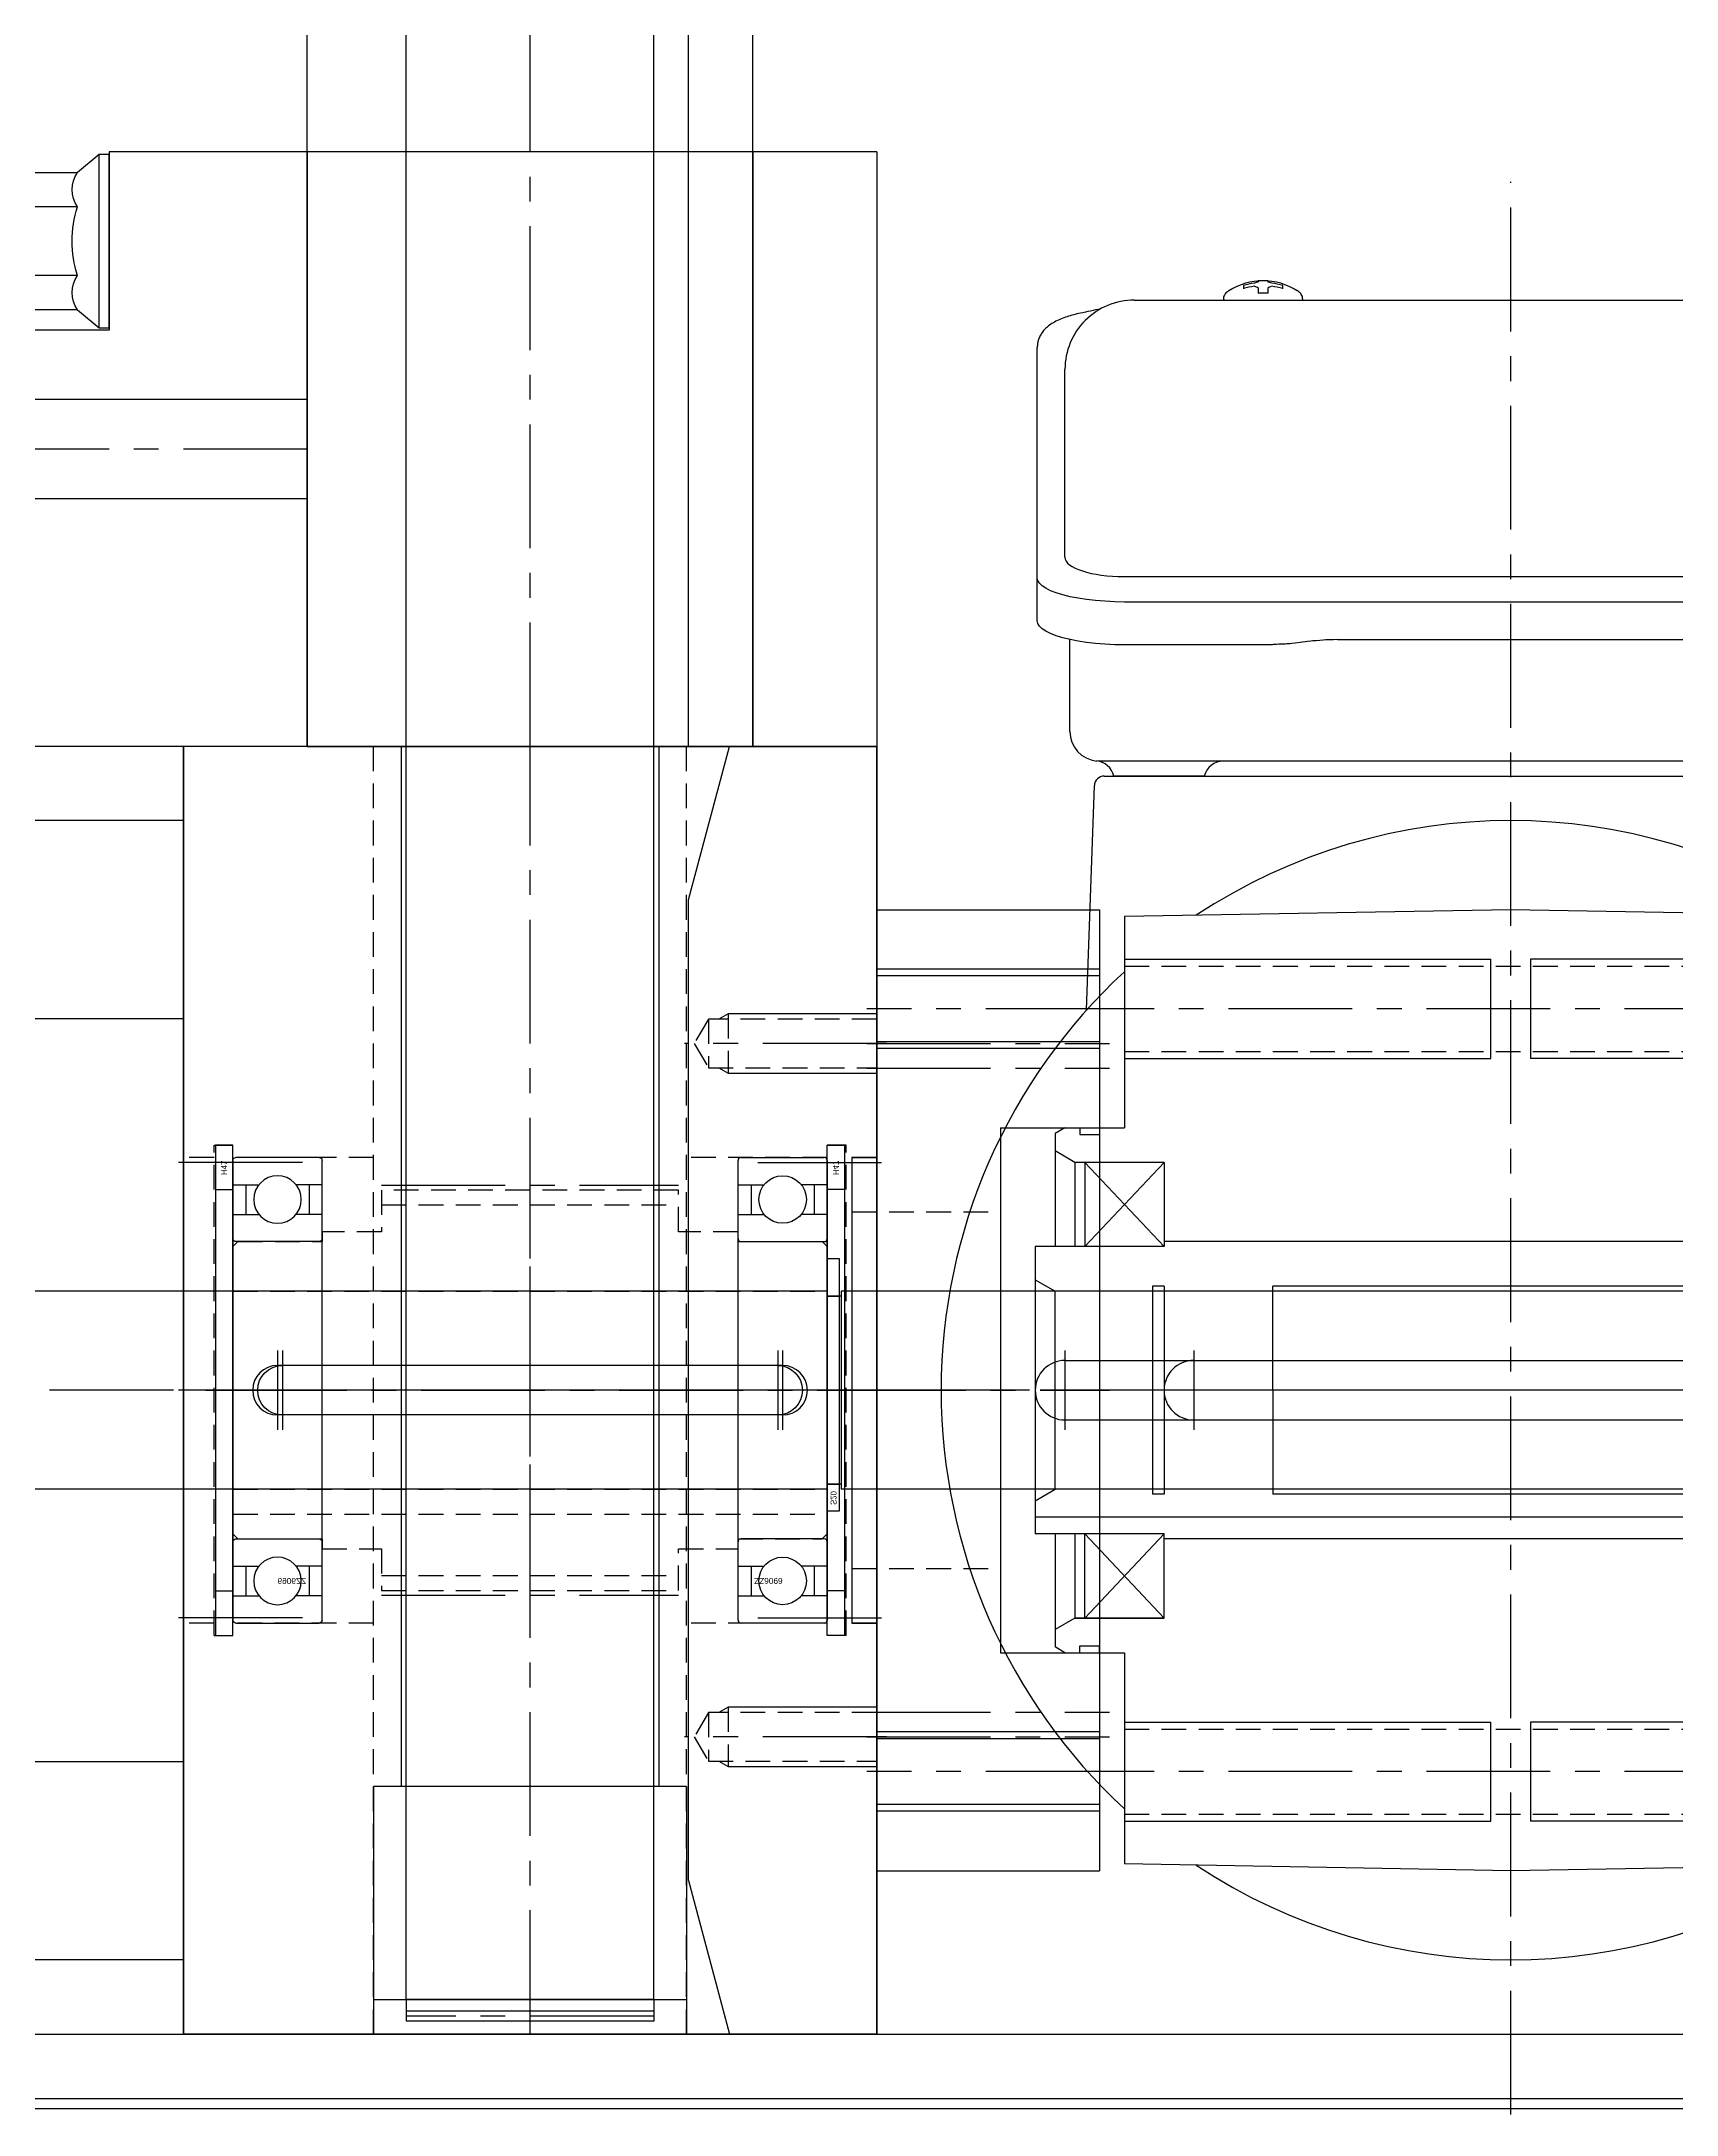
# Model space of a CAD drawing. Header units: inches. Extents: x 0 to 23821, y 0 to 11279.
# Drawn here: x 7632.8 to 7797.9, y 4497.2 to 4706.5 of the extents above; entities that cross this region are included whole.
import ezdxf
from ezdxf.enums import TextEntityAlignment as Align

# ---------------------------------------------------------------- set-up
doc = ezdxf.new("R2010")
doc.units = ezdxf.units.IN
doc.header["$LTSCALE"] = 10
doc.header["$MEASUREMENT"] = 0
doc.linetypes.add('CENTER', pattern=[2, 1.25, -0.25, 0.25, -0.25])
doc.linetypes.add('HIDDEN', pattern=[0.375, 0.25, -0.125])
for name, color, linetype in [('11', 1, 'CENTER'), ('22', 2, 'HIDDEN'), ('44', 4, 'Continuous'), ('55', 5, 'Continuous'), ('77', 40, 'HIDDEN'), ('A', 8, 'Continuous'), ('B', 123, 'Continuous'), ('BOM-T', 4, 'Continuous'), ('G', 231, 'Continuous'), ('T', 3, 'Continuous')]:
    doc.layers.add(name, color=color, linetype=linetype)
doc.styles.add('SCI', font='')
doc.styles.get("Standard").update_dxf_attribs({"font": 'arial.ttf'})
doc.styles.get('SCI').set_extended_font_data('Gulim')

# ---------------------------------------------------------------- blocks, each defined once
blk = doc.blocks.new('A$C36ac1f08')
blk.add_line((-6520, -12), (-280, -12))
at = {"layer": 'B'}
blk.add_line((-6520, -19.5), (-280, -19.5), dxfattribs=at)
at = {"layer": 'G'}
blk.add_line((-6520, -18.5), (-280, -18.5), dxfattribs=at)
blk = doc.blocks.new('A$Cbdb6d510')
for p, q in [((24.75, 1.75), (-24.75, 1.75)), ((-24.75, 1.75), (-24.75, 0)), ((-24.75, 0), (24.75, 0)), ((-20.25, 1.75), (-20.25, 0)), ((20.25, 1.75), (20.25, 0)), ((24.75, 0), (24.75, 1.75))]:
    blk.add_line(p, q)
at = {"layer": '11'}
blk.add_line((0, 2.75), (0, -1.15), dxfattribs=at)
at = {"layer": 'BOM-T', "color": 4, "style": 'SCI'}
blk.add_text('H47', height=0.6, dxfattribs=at).set_placement((21.73, 0.89), align=Align.MIDDLE_LEFT)
blk = doc.blocks.new('A$Ca1361010')
for p, q in [((-15, 29.5), (-14.5, 30)), ((-15, 21), (-15, 29.5)), ((-14.5, 30), (14.5, 30)), ((-12.5, -30), (-12.5, 30)), ((-10, -30), (-10, 30)), ((10, -30), (10, 30)), ((15, 29.5), (14.5, 30)), ((15, 21), (15, 29.5)), ((-16, 21), (-15, 21)), ((-16, 15), (-16, 21)), ((15, 21), (16, 21)), ((16, 21), (16, 15)), ((-20.21, -15), (-20.21, 15)), ((-20.21, 15), (-16, 15)), ((-18.71, -15), (-18.71, 15)), ((16, 15), (20.21, 15)), ((18.71, -15), (18.71, 15)), ((20.21, 15), (20.21, -15)), ((-16, -15), (-20.21, -15)), ((-16, -21), (-16, -15)), ((20.21, -15), (16, -15)), ((16, -15), (16, -21)), ((-15, -21), (-16, -21)), ((-15, -29.5), (-15, -21)), ((16, -21), (15, -21)), ((15, -29.5), (15, -21)), ((-14.5, -30), (-15, -29.5)), ((-14.5, -30), (14.5, -30)), ((14.5, -30), (15, -29.5))]:
    blk.add_line(p, q)
at = {"layer": '11'}
for p, q in [((0, -31), (0, 31)), ((-20.69, -15), (-20.69, 15)), ((20.69, -15), (20.69, 15)), ((-21.69, 0), (21.69, 0))]:
    blk.add_line(p, q, dxfattribs=at)
blk = doc.blocks.new('A$Ca8ec0757')
for p, q in [((0, 0), (0, -19.2)), ((190, 0), (0, 0)), ((130, 0), (130, -70)), ((190, 0), (190, -57.5)), ((190, -12.5), (130, -12.5)), ((25, -19.2), (0, -19.2)), ((25, -19.2), (25, -50.8)), ((130, -22), (25, -22)), ((130, -48), (25, -48)), ((0, -50.8), (0, -70)), ((25, -50.8), (0, -50.8)), ((130, -57.5), (190, -57.5)), ((130, -70), (0, -70))]:
    blk.add_line(p, q)
blk = doc.blocks.new('A$Cab75dd74')
for p, q in [((0, -14.85), (0, 0)), ((0, 0), (130, 0)), ((130, -14.85), (130, 0))]:
    blk.add_line(p, q)
at = {"layer": 'G'}
for p, q in [((15.5, -19), (0, -14.85)), ((114.5, -19), (130, -14.85)), ((15.5, -19), (114.5, -19))]:
    blk.add_line(p, q, dxfattribs=at)
blk = doc.blocks.new('A$C0fd4e748')
for p, q in [((-2.2, 12.5), (-2.2, -12.5)), ((0, 12.5), (-2.2, 12.5)), ((-1.2, 12.5), (-1.2, -12.5)), ((0, 12.5), (0, -12.5)), ((0, -12.5), (-2.2, -12.5))]:
    blk.add_line(p, q)
at = {"layer": '11'}
blk.add_line((-1.68, 12.5), (-1.68, -12.5), dxfattribs=at)
blk = doc.blocks.new('A$C94b1c0e9')
for p, q in [((-23.2, 0), (23.2, 0)), ((-20.75, 0), (-20.75, -2.63)), ((-17.75, 0), (-17.75, -2.63)), ((17.75, 0), (17.75, -2.63)), ((20.75, 0), (20.75, -2.63)), ((-23.5, -8.7), (-23.5, -0.3)), ((-17.75, -1.31), (-20.75, -1.31)), ((-15, -8.7), (-15, -0.3)), ((15, -0.3), (15, -8.7)), ((20.75, -1.31), (17.75, -1.31)), ((23.5, -0.3), (23.5, -8.7)), ((-20.75, -9), (-20.75, -6.37)), ((-17.75, -7.69), (-20.75, -7.69)), ((-17.75, -9), (-17.75, -6.37)), ((17.75, -9), (17.75, -6.37)), ((20.75, -7.69), (17.75, -7.69)), ((20.75, -9), (20.75, -6.37)), ((23.2, -9), (-23.2, -9))]:
    blk.add_line(p, q)
for centre in [(-19.25, -4.5), (19.25, -4.5)]:
    blk.add_circle(centre, 2.4)
for centre, start, end in [((-23.2, -0.3), 90, 180), ((-15.3, -0.3), 0, 90), ((15.3, -0.3), 90, 180), ((23.2, -0.3), 0, 90), ((-23.2, -8.7), 180, 270), ((-15.3, -8.7), 270, 0), ((15.3, -8.7), 180, 270), ((23.2, -8.7), 270, 360)]:
    blk.add_arc(centre, 0.3, start, end)
at = {"layer": '11'}
blk.add_line((0, -10), (0, 1), dxfattribs=at)
at = {"layer": 'BOM-T', "color": 4}
blk.add_text('6906ZZ', height=0.6, rotation=90, dxfattribs=at).set_placement((-18.95, -4.5))
blk = doc.blocks.new('A$C05dbca3c')
for p, q in [((0, 70), (0, 0)), ((130, 57.5), (130, 0)), ((3.5, 19.2), (3.5, 50.8)), ((0, 0), (130, 0))]:
    blk.add_line(p, q)
at = {"layer": '11'}
for p, q in [((65, 72), (65, -2)), ((30, 71), (30, 50.58)), ((42.02, 57.98), (42.02, 71)), ((87.98, 57.98), (87.98, 71)), ((100, 71), (100, 50.58)), ((0, 35), (130, 35)), ((42.02, 12.02), (42.02, -1)), ((87.98, 12.02), (87.98, -1))]:
    blk.add_line(p, q, dxfattribs=at)
at = {"layer": '22'}
for p, q in [((27.54, 53), (27.54, 70)), ((32.46, 70), (32.46, 53)), ((41.5, 70), (41.5, 66.9)), ((88.5, 70), (88.5, 66.9)), ((97.54, 53), (97.54, 70)), ((102.46, 70), (102.46, 53)), ((40.25, 66.9), (40.25, 65)), ((40.25, 66.9), (89.75, 66.9)), ((40.25, 65), (89.75, 65)), ((41.5, 65), (41.5, 50.8)), ((88.5, 65), (88.5, 50.8)), ((89.75, 66.9), (89.75, 65)), ((33, 55), (27, 55)), ((103, 55), (97, 55)), ((30, 51.58), (27.54, 53)), ((32.46, 53), (27.54, 53)), ((32.46, 53), (30, 51.58)), ((100, 51.58), (97.54, 53)), ((102.46, 53), (97.54, 53)), ((102.46, 53), (100, 51.58)), ((0, 50.8), (130, 50.8)), ((0, 19.2), (130, 19.2)), ((41.5, 19.2), (41.5, 5)), ((88.5, 19.2), (88.5, 5)), ((40.25, 3.1), (40.25, 5)), ((40.25, 5), (89.75, 5)), ((89.75, 3.1), (89.75, 5)), ((40.25, 3.1), (89.75, 3.1)), ((41.5, 3.1), (41.5, 0)), ((88.5, 3.1), (88.5, 0))]:
    blk.add_line(p, q, dxfattribs=at)
at = {"layer": 'B'}
for p, q in [((3.5, 47.5), (130, 47.5)), ((3.5, 22.5), (130, 22.5))]:
    blk.add_line(p, q, dxfattribs=at)
at = {"layer": 'T'}
for p, q in [((27, 55), (27, 70)), ((33, 70), (33, 55)), ((97, 55), (97, 70)), ((103, 70), (103, 55)), ((27.54, 54.06), (27, 55)), ((33, 55), (32.46, 54.06)), ((97.54, 54.06), (97, 55)), ((103, 55), (102.46, 54.06))]:
    blk.add_line(p, q, dxfattribs=at)
for name in ['A$Ca8ec0757', 'A$Cab75dd74']:
    blk.add_blockref(name, (0, 70))
at = {"layer": '44'}
for name, p in [('A$Cbdb6d510', (65, 65)), ('A$C94b1c0e9', (65, 14))]:
    blk.add_blockref(name, p, dxfattribs=at)
at = {"layer": '44', "xscale": -1, "rotation": 180}
for name, p in [('A$C94b1c0e9', (65, 56)), ('A$Cbdb6d510', (65, 5))]:
    blk.add_blockref(name, p, dxfattribs=at)
at = {"layer": '77'}
blk.add_blockref('A$Ca1361010', (65, 35), dxfattribs=at)
at = {"layer": 'B'}
blk.add_blockref('A$C0fd4e748', (3.5, 35), dxfattribs=at)
blk = doc.blocks.new('A$C98b997a5')
for p, q in [((-5.5, 25), (-5.5, -25)), ((-0.5, 25), (-0.5, -25))]:
    blk.add_line(p, q)
for centre, start, end in [((-3, 25), 0, 180), ((-3, -25), 180, 0)]:
    blk.add_arc(centre, 2.5, start, end)
at = {"layer": '11'}
for p, q in [((-3, 28.5), (-3, -29)), ((1, 25), (-7, 25)), ((1, -25), (-7, -25))]:
    blk.add_line(p, q, dxfattribs=at)
blk = doc.blocks.new('A$C6a7e4fae')
for p, q in [((13.3, 1.2), (-12.2, 1.2)), ((-12.2, 1.2), (-12.2, 0)), ((-12.2, 0), (13.3, 0)), ((-9.5, 0), (-9.5, 1.2)), ((9.5, 0), (9.5, 1.2)), ((13.3, 0), (13.3, 1.2))]:
    blk.add_line(p, q)
at = {"layer": '11'}
blk.add_line((0, -1), (0, 2.35), dxfattribs=at)
at = {"layer": 'BOM-T', "color": 4, "style": 'SCI'}
blk.add_text('S20', height=0.6, dxfattribs=at).set_placement((-11.58, 0.64), align=Align.MIDDLE_LEFT)
blk = doc.blocks.new('A$C2a1173b8')
for p, q in [((-5.5, 32), (-5.5, -32)), ((0.5, 32), (0.5, -32))]:
    blk.add_line(p, q)
for centre, start, end in [((-2.5, 32), 0, 180), ((-2.5, -32), 180, 0)]:
    blk.add_arc(centre, 3, start, end)
at = {"layer": '11'}
for p, q in [((-2.5, -36), (-2.5, 36)), ((1.5, 32), (-6.5, 32)), ((1.5, -32), (-6.5, -32))]:
    blk.add_line(p, q, dxfattribs=at)
blk = doc.blocks.new('A$Cb1a6f932')
for p, q in [((-48.5, 22.5), (48.5, 22.5)), ((-48.5, 0), (-48.5, 22.5)), ((-41.82, 22.5), (-41.82, 0)), ((-35.18, 22.5), (-35.18, 0)), ((-26.5, 12.5), (-26.5, 22.5)), ((26.5, 12.5), (26.5, 22.5)), ((35.18, 22.5), (35.18, 0)), ((41.82, 22.5), (41.82, 0)), ((48.5, 0), (48.5, 22.5)), ((-26.5, 12.5), (26.5, 12.5)), ((-48.5, 0), (48.5, 0)), ((-23.5, -2.5), (-23.5, 0)), ((23.5, -2.5), (23.5, 0)), ((-23.5, -2.5), (23.5, -2.5))]:
    blk.add_line(p, q)
at = {"layer": '11'}
for p, q in [((-38.5, 23.5), (-38.5, -1)), ((-35, -1), (-35, 23.5)), ((-32.5, -1), (-32.5, 23.5)), ((0, -3.5), (0, 23.5)), ((32.5, -1), (32.5, 23.5)), ((35, -1), (35, 23.5)), ((38.5, 23.5), (38.5, -1))]:
    blk.add_line(p, q, dxfattribs=at)
at = {"layer": '22'}
for p, q in [((-18, -2.5), (-18, 12.5)), ((18, -2.5), (18, 12.5))]:
    blk.add_line(p, q, dxfattribs=at)
at = {"layer": 'T'}
for p, q in [((-42.5, 22.5), (-42.5, 0)), ((-34.5, 22.5), (-34.5, 0)), ((34.5, 22.5), (34.5, 0)), ((42.5, 22.5), (42.5, 0))]:
    blk.add_line(p, q, dxfattribs=at)
blk = doc.blocks.new('A$Ca3c98541')
for p, q in [((-464.5, 10), (-352.4, 10)), ((-352.4, -10), (-352.4, 10)), ((-352.4, 9.5), (-351, 9.5)), ((-351, 10), (-2, 10)), ((-351, -10), (-351, 10)), ((-375, 3), (-460, 3)), ((-346.5, 2.5), (-295.5, 2.5)), ((-375, -3), (-460, -3)), ((-346.5, -2.5), (-295.5, -2.5)), ((-464.5, -10), (-352.4, -10)), ((-352.4, -9.5), (-351, -9.5)), ((-351, -10), (-2, -10))]:
    blk.add_line(p, q)
for centre, radius, start, end in [((-375, 0), 3, 270, 90), ((-346.5, 0), 2.5, 90, 270), ((-295.5, 0), 2.5, 270, 90)]:
    blk.add_arc(centre, radius, start, end)
at = {"layer": '11'}
for p, q in [((-375, -4), (-375, 4)), ((-346.5, -4), (-346.5, 4)), ((-295.5, -4), (-295.5, 4)), ((-465, 0), (0, 0))]:
    blk.add_line(p, q, dxfattribs=at)
blk = doc.blocks.new('A$Cba77a560')
at = {"lineweight": -3}
for p, q in [((-39, 47.82), (0, 48.5)), ((0, 48.5), (39, 47.82)), ((-39, 47.82), (-39, 26.5)), ((39, 26.5), (39, 47.82)), ((-39, -26.5), (-39, -47.82)), ((39, -47.82), (39, -26.5)), ((-42.83, -38.37), (-42.03, -61.03)), ((42.83, -38.37), (42.03, -61.03)), ((-39, -47.82), (0, -48.5)), ((0, -48.5), (39, -47.82)), ((41.03, -62), (-41.03, -62)), ((-40.06, -62), (-30.94, -62)), ((30.93, -62), (40.05, -62)), ((-41.69, -63.5), (-37.5, -63.5)), ((-37.5, -63.5), (41.68, -63.5)), ((-44.5, -75.78), (-44.5, -66.5)), ((44.5, -66.5), (44.5, -75.78)), ((-41.91, -75.38), (-40.96, -75.31)), ((-40.96, -75.31), (-39.99, -75.26)), ((-39.99, -75.26), (-39, -75.25)), ((-39, -75.25), (-24.88, -75.25)), ((24.87, -75.25), (39, -75.25)), ((39, -75.25), (39.98, -75.26)), ((39.98, -75.26), (40.96, -75.31)), ((40.96, -75.31), (41.9, -75.38)), ((-47.8, -77.67), (-47.75, -77.4)), ((-47.75, -77.4), (-47.58, -77.13)), ((-47.58, -77.13), (-47.31, -76.87)), ((-47.31, -76.87), (-46.93, -76.62)), ((-46.93, -76.62), (-46.45, -76.38)), ((-46.45, -76.38), (-45.88, -76.16)), ((-45.88, -76.16), (-45.23, -75.96)), ((-45.23, -75.96), (-44.49, -75.78)), ((-44.49, -75.78), (-43.69, -75.62)), ((-43.69, -75.62), (-42.82, -75.49)), ((-42.82, -75.49), (-41.91, -75.38)), ((-21.26, -75.47), (-20.53, -75.57)), ((17.5, -75.77), (-17.5, -75.77)), ((20.52, -75.57), (21.26, -75.47)), ((41.9, -75.38), (42.82, -75.49)), ((42.82, -75.49), (43.68, -75.62)), ((43.68, -75.62), (44.48, -75.78)), ((44.48, -75.78), (45.22, -75.96)), ((45.22, -75.96), (45.88, -76.16)), ((45.88, -76.16), (46.45, -76.38)), ((46.45, -76.38), (46.93, -76.62)), ((46.93, -76.62), (47.3, -76.87)), ((47.3, -76.87), (47.58, -77.13)), ((47.58, -77.13), (47.74, -77.4)), ((47.74, -77.4), (47.8, -77.67)), ((-47.8, -82), (-47.8, -77.67)), ((47.8, -77.67), (47.8, -82)), ((-47.75, -81.73), (-47.58, -81.46)), ((-47.58, -81.46), (-47.31, -81.2)), ((-47.31, -81.2), (-46.93, -80.95)), ((-46.93, -80.95), (-46.45, -80.71)), ((-46.45, -80.71), (-45.88, -80.49)), ((-45.88, -80.49), (-45.23, -80.28)), ((-45.23, -80.28), (-44.49, -80.1)), ((-44.49, -80.1), (-43.69, -79.95)), ((-43.69, -79.95), (-42.82, -79.81)), ((-42.82, -79.81), (-41.91, -79.71)), ((-41.91, -79.71), (-40.96, -79.64)), ((-40.96, -79.64), (-39.99, -79.59)), ((-39.99, -79.59), (-39, -79.57)), ((-39, -79.57), (39, -79.57)), ((39, -79.57), (39.98, -79.59)), ((39.98, -79.59), (40.96, -79.64)), ((40.96, -79.64), (41.9, -79.71)), ((41.9, -79.71), (42.82, -79.81)), ((42.82, -79.81), (43.68, -79.95)), ((43.68, -79.95), (44.48, -80.1)), ((44.48, -80.1), (45.22, -80.28)), ((45.22, -80.28), (45.88, -80.49)), ((45.88, -80.49), (46.45, -80.71)), ((46.45, -80.71), (46.93, -80.95)), ((46.93, -80.95), (47.3, -81.2)), ((47.3, -81.2), (47.58, -81.46)), ((47.58, -81.46), (47.74, -81.73)), ((-47.8, -82), (-47.75, -81.73)), ((-47.8, -105.26), (-47.8, -82)), ((39, -82.13), (-39, -82.13)), ((47.74, -81.73), (47.8, -82)), ((47.8, -82), (47.8, -105.26)), ((-45, -103.05), (-45, -84.08)), ((45, -84.08), (45, -103.05)), ((38, -110.05), (-38, -110.05)), ((21.03, -110.05), (21, -110.19)), ((21, -110.05), (21, -110.19)), ((21.31, -110.81), (21.4, -110.89)), ((21.4, -110.89), (21.54, -111)), ((24.48, -110.74), (24.48, -111.33)), ((25.51, -111.33), (25.51, -110.74)), ((28.46, -111), (28.6, -110.89)), ((28.6, -110.89), (28.68, -110.83)), ((28.68, -110.83), (28.69, -110.81)), ((29, -110.2), (28.97, -110.05)), ((29, -110.19), (29, -110.05)), ((24.48, -111.87), (24.48, -111.97)), ((25.51, -111.97), (25.51, -111.87))]:
    blk.add_line(p, q, dxfattribs=at)
for p, q in [((-45, 26.5), (-46, 25.92)), ((-46, 14.5), (-46, 25.92)), ((-45, 26.5), (-43.5, 26.5)), ((-43.5, 26.5), (-43.5, 25.8)), ((-43.5, 25.8), (-41.5, 25.8)), ((-41.5, 26.5), (-39, 26.5)), ((-41.5, 26.5), (-41.5, 25.8)), ((41.5, 26.5), (39, 26.5)), ((41.5, 26.5), (41.5, 25.8)), ((43.5, 25.8), (41.5, 25.8)), ((45, 26.5), (43.5, 26.5)), ((43.5, 26.5), (43.5, 25.8)), ((45, 26.5), (46, 25.92)), ((46, 14.5), (46, 25.92)), ((-44, 23), (-46, 24.15)), ((44, 23), (46, 24.15)), ((-44, 14.5), (-44, 23)), ((-34.85, 23), (-44, 23)), ((-43, 23), (-43, 14.5)), ((-35, 23), (-43, 14.5)), ((-35, 14.5), (-43, 23)), ((-35, 23), (-35, 14.5)), ((35, 23), (35, 14.5)), ((44, 23), (35, 23)), ((35, 23), (44, 23)), ((35, 14.5), (43, 23)), ((35, 23), (43, 14.5)), ((43, 23), (43, 14.5)), ((44, 14.5), (44, 23)), ((-35, 15), (35, 15)), ((-48, 14.5), (-35, 14.5)), ((-48, -14.5), (-48, 14.5)), ((-48, 12.8), (48, 12.8)), ((35, 14.5), (48, 14.5)), ((48, -14.5), (48, 14.5)), ((-48, 11.15), (-46, 10)), ((-36.15, 10.5), (-35, 10.5)), ((-36.15, -10.5), (-36.15, 10.5)), ((-35, -10.5), (-35, 10.5)), ((-24, 0), (-24, 10.5)), ((-24, 10.5), (24, 10.5)), ((24, 0), (24, 10.5)), ((35, 10.5), (36.15, 10.5)), ((35, -10.5), (35, 10.5)), ((36.15, -10.5), (36.15, 10.5)), ((48, 11.15), (46, 10)), ((-46, 10), (-36.15, 10)), ((-46, -10), (-46, 10)), ((-35, 10), (-24, 10)), ((24, 10), (35, 10)), ((36.15, 10), (46, 10)), ((46, 10), (46, -10)), ((-24, 0), (-24, -10.5)), ((24, 0), (24, -10.5)), ((-48, -11.15), (-46, -10)), ((-46, -10), (-36.15, -10)), ((-35, -10), (-24, -10)), ((24, -10), (35, -10)), ((36.15, -10), (46, -10)), ((48, -11.15), (46, -10)), ((-36.15, -10.5), (-35, -10.5)), ((-24, -10.5), (24, -10.5)), ((35, -10.5), (36.15, -10.5)), ((-35, -14.5), (-48, -14.5)), ((-46, -25.92), (-46, -14.5)), ((-44, -23), (-44, -14.5)), ((-43, -23), (-43, -14.5)), ((-35, -23), (-43, -14.5)), ((-35, -14.5), (-43, -23)), ((-35, -23), (-35, -14.5)), ((35, -14.5), (48, -14.5)), ((35, -23), (35, -14.5)), ((35, -14.5), (43, -23)), ((35, -23), (43, -14.5)), ((43, -23), (43, -14.5)), ((44, -23), (44, -14.5)), ((46, -25.92), (46, -14.5)), ((-35, -15), (35, -15)), ((-44, -23), (-46, -24.15)), ((-35, -23), (-44, -23)), ((35, -23), (44, -23)), ((44, -23), (46, -24.15)), ((-45, -26.5), (-46, -25.92)), ((-45, -26.5), (-43.5, -26.5)), ((-43.5, -26.5), (-43.5, -25.8)), ((-43.5, -25.8), (-41.5, -25.8)), ((-41.5, -26.5), (-41.5, -25.8)), ((-41.5, -26.5), (-39, -26.5)), ((41.5, -26.5), (39, -26.5)), ((41.5, -26.5), (41.5, -25.8)), ((43.5, -25.8), (41.5, -25.8)), ((43.5, -26.5), (43.5, -25.8)), ((45, -26.5), (43.5, -26.5)), ((45, -26.5), (46, -25.92))]:
    blk.add_line(p, q)
for centre, radius, start, end in [((0, 0), 57.5, 56.4956, 123.5044), ((0, 0), 57.5, 132.7079, 180), ((0, 0), 57.5, 0, 47.2921), ((0, 0), 57.5, 180, 227.2921), ((0, 0), 57.5, 312.7079, 0), ((0, 0), 57.5, 236.4956, 303.5044), ((-41.03, -61), 1, 182, 270), ((-42, -61.53), 2, 275.7392, 346.2628), ((-29, -61.5), 2, 194.4775, 270), ((29, -61.5), 2, 270, 345.5225), ((42, -61.53), 2, 193.7372, 264.2608), ((41.03, -61), 1, 270, 358), ((-41.5, -66.5), 3, 95.7392, 180), ((41.5, -66.5), 3, 0, 84.2608), ((-38, -103.05), 7, 180, 270), ((38, -103.05), 7, 270, 0), ((21.65, -110.46), 0.486, 221.8791, 226.241), ((25, -101.75), 9.01, 266.7221, 273.2779), ((25, -105.49), 6.5, 237.8797, 302.1203), ((24.38, -111.36), 1.37, 173.3134, 186.6866), ((24.99, -104.73), 6.77, 252.9989, 262.6853), ((24.99, -105.05), 6.77, 252.9989, 262.6853), ((24.69, -112.61), 1.29, 98.9986, 115.405), ((24.69, -110.59), 1.29, 244.595, 261.0014), ((25, -105.5), 6.5, 265.4534, 274.5466), ((25.31, -112.61), 1.29, 64.595, 81.0014), ((25.31, -110.59), 1.29, 278.9986, 295.405), ((25.01, -104.73), 6.77, 277.3147, 287.0011), ((25.01, -105.05), 6.77, 277.3147, 287.0011), ((25.62, -111.36), 1.37, 353.3134, 6.6866)]:
    blk.add_arc(centre, radius, start, end, dxfattribs=at)
for centre, start_param, end_param in [((-39, -84.08), 1.570796, 3.141593), ((39, -84.08), 0, 1.570796)]:
    blk.add_ellipse(centre, major_axis=(6, 0), ratio=0.324978, start_param=start_param, end_param=end_param, dxfattribs=at)
for points, knots in [([(-24.88, -75.25), (-23.15, -75.27), (-24.28, -75.24), (-21.64, -75.42), (-22.23, -75.36), (-21.26, -75.47)], [0, 0, 0, 0, 1.388453, 2.780018, 3.627164, 3.627164, 3.627164, 3.627164]), ([(21.26, -75.47), (22.82, -75.3), (21.86, -75.38), (24.58, -75.24), (23.87, -75.26), (24.87, -75.25)], [0, 0, 0, 0, 1.359692, 2.82201, 3.627139, 3.627139, 3.627139, 3.627139]), ([(-20.53, -75.57), (-20.16, -75.61), (-19.42, -75.7), (-18.39, -75.76), (-17.75, -75.76), (-17.5, -75.77)], [0, 0, 0, 0, 0.3792285, 0.7680446, 1, 1, 1, 1]), ([(17.5, -75.77), (18.72, -75.75), (18.15, -75.77), (20.1, -75.63), (19.88, -75.65), (20.52, -75.57)], [0, 0, 0, 0, 1.176582, 2.356169, 3.030308, 3.030308, 3.030308, 3.030308]), ([(-47.8, -105.26), (-47.8, -105.41), (-47.78, -105.71), (-47.65, -106.15), (-47.47, -106.55), (-47.22, -106.91), (-46.92, -107.23), (-46.56, -107.53), (-46.13, -107.81), (-45.6, -108.08), (-44.97, -108.33), (-44.27, -108.53), (-43.76, -108.66), (-43.47, -108.72), (-43.45, -108.72)], [0, 0, 0, 0, 0.068906, 0.139476, 0.209438, 0.280718, 0.355628, 0.437237, 0.529585, 0.636589, 0.756203, 0.875311, 0.98934, 1, 1, 1, 1]), ([(41.4, -109.16), (42.08, -109.02), (42.76, -108.87), (43.44, -108.72), (43.67, -108.67), (44.15, -108.57), (44.81, -108.37), (45.46, -108.14), (46.04, -107.86), (46.53, -107.55), (46.92, -107.23), (47.23, -106.89), (47.48, -106.51), (47.67, -106.1), (47.78, -105.67), (47.79, -105.39), (47.8, -105.26)], [-0.308501, -0.308501, -0.308501, -0.308501, 0, 0, 0, 0.103357, 0.215357, 0.331905, 0.455265, 0.558115, 0.645908, 0.724824, 0.798509, 0.869222, 0.938414, 1, 1, 1, 1]), ([(21.01, -110.19), (21.01, -110.26), (21.02, -110.42), (21.12, -110.62), (21.22, -110.72), (21.26, -110.77)], [0, 0, 0, 0, 0.329406, 0.709553, 1, 1, 1, 1]), ([(28.72, -110.79), (28.73, -110.78), (28.81, -110.72), (28.9, -110.57), (29, -110.37), (28.99, -110.24), (28.99, -110.2)], [0, 0, 0, 0, 0.04709, 0.447062, 0.808158, 1, 1, 1, 1])]:
    blk.add_open_spline(points, degree=3, knots=knots, dxfattribs=at)
for points in [[(-43.45, -108.72), (-43.45, -108.72), (-43.45, -108.72), (-43.45, -108.72)], [(-43.45, -108.72), (-42.83, -108.83), (-42.21, -108.95), (-41.59, -109.06)], [(-38, -110.05), (-38, -110.05), (-38, -110.05), (-38, -110.05)], [(21.26, -110.77), (21.27, -110.77), (21.27, -110.78), (21.28, -110.79)], [(28.69, -110.81), (28.7, -110.8), (28.71, -110.8), (28.72, -110.79)]]:
    blk.add_open_spline(points, degree=3, dxfattribs=at)
at = {"layer": '11', "lineweight": -3}
for p, q in [((0, 73.12), (0, -121.98)), ((-44, 38.5), (44, 38.5)), ((-71.43, 0), (71.43, 0)), ((-44, -38.5), (44, -38.5))]:
    blk.add_line(p, q, dxfattribs=at)
at = {"layer": '22', "lineweight": -3}
for p, q in [((39, 42.8), (-39, 42.8)), ((39, 34.2), (-39, 34.2)), ((39, -34.2), (-39, -34.2)), ((39, -42.8), (-39, -42.8))]:
    blk.add_line(p, q, dxfattribs=at)
at = {"layer": 'T', "lineweight": -3}
for p, q in [((-39, 43.5), (-2, 43.5)), ((-2, 33.5), (-2, 43.5)), ((2, 43.5), (2, 33.5)), ((39, 43.5), (2, 43.5)), ((-39, 33.5), (-2, 33.5)), ((39, 33.5), (2, 33.5)), ((-39, -33.5), (-2, -33.5)), ((-2, -43.5), (-2, -33.5)), ((2, -33.5), (2, -43.5)), ((39, -33.5), (2, -33.5)), ((-39, -43.5), (-2, -43.5)), ((39, -43.5), (2, -43.5))]:
    blk.add_line(p, q, dxfattribs=at)
blk = doc.blocks.new('A$C1537f57e')
for p, q in [((35, -12.5), (255, -12.5)), ((35, -32.5), (255, -32.5)), ((35, -107.5), (255, -107.5)), ((35, -127.5), (255, -127.5)), ((35, -135), (255, -135))]:
    blk.add_line(p, q)
at = {"xscale": -1.000000000000003, "rotation": 90}
blk.add_blockref('A$C05dbca3c', (35, -5), dxfattribs=at)
at = {"rotation": 90}
blk.add_blockref('A$Cb1a6f932', (-35, -70), dxfattribs=at)
blk.add_blockref('A$Ca3c98541', (321, -70))
at = {"layer": '44', "xscale": -1.000000000000003, "rotation": 90}
for name, p in [('A$C6a7e4fae', (-30, -70)), ('A$C98b997a5', (0, -73))]:
    blk.add_blockref(name, p, dxfattribs=at)
at = {"layer": '44', "rotation": 270}
blk.add_blockref('A$C2a1173b8', (-99, -72.5), dxfattribs=at)
at = {"layer": '55'}
blk.add_blockref('A$Cba77a560', (-99, -70), dxfattribs=at)
blk = doc.blocks.new('A$Cb1803f2f')
for p, q in [((60, 0), (0, 0)), ((0, 0), (0, -245)), ((60, 0), (60, -20)), ((42, -20), (42, -50)), ((60, -20), (42, -20)), ((42.25, -21), (42.25, -20)), ((42.25, -20), (59.75, -20)), ((59.75, -20), (59.75, -21)), ((44.07, -23.2), (42.25, -21)), ((42.25, -21), (59.75, -21)), ((59.75, -21), (57.93, -23.2)), ((44.07, -23.2), (44.07, -27.46)), ((47.54, -23.2), (47.54, -27.46)), ((54.46, -23.2), (54.46, -27.46)), ((57.93, -27.46), (57.93, -23.2))]:
    blk.add_line(p, q)
for centre, radius, start, end in [((45.8, -20.67), 3.07, 235.6158, 304.3842), ((51, -12.27), 11.46, 252.412, 287.588), ((56.2, -20.67), 3.07, 235.6158, 304.3842)]:
    blk.add_arc(centre, radius, start, end)
at = {"layer": '11'}
blk.add_line((30, 0), (30, -245), dxfattribs=at)
at = {"layer": 'A'}
for p, q in [((25, 0), (25, -245)), ((35, 0), (35, -245))]:
    blk.add_line(p, q, dxfattribs=at)
blk = doc.blocks.new('A$C64782e2b')
at = {"xscale": -1, "rotation": 90}
blk.add_blockref('A$Cb1803f2f', (0, 0), dxfattribs=at)
blk = doc.blocks.new('A$C2c7bb568')
for p, q in [((-167.5, -130), (-167.5, -570)), ((-122.5, -130), (-167.5, -130)), ((-122.5, -130), (-122.5, -570))]:
    blk.add_line(p, q)
at = {"layer": '11'}
blk.add_line((-145, -130), (-145, -570), dxfattribs=at)
at = {"layer": 'B'}
for p, q in [((-157.5, -130), (-157.5, -570)), ((-132.5, -130), (-132.5, -570))]:
    blk.add_line(p, q, dxfattribs=at)
at = {"layer": 'G'}
blk.add_line((-161, -130), (-161, -570), dxfattribs=at)
for name, p in [('A$C1537f57e', (-145, 5)), ('A$C64782e2b', (-122.5, -130))]:
    blk.add_blockref(name, p)

msp = doc.modelspace()

# ---------------------------------------------------------------- block references
at = {"rotation": 180}
msp.add_blockref('A$C2c7bb568', (7537.14339049, 4505.30962586, -227228.55083111), dxfattribs=at)
msp.add_blockref('A$C36ac1f08', (8237.14339049, 4517.30962586, -227228.55083111))

doc.saveas('drawing.dxf')
